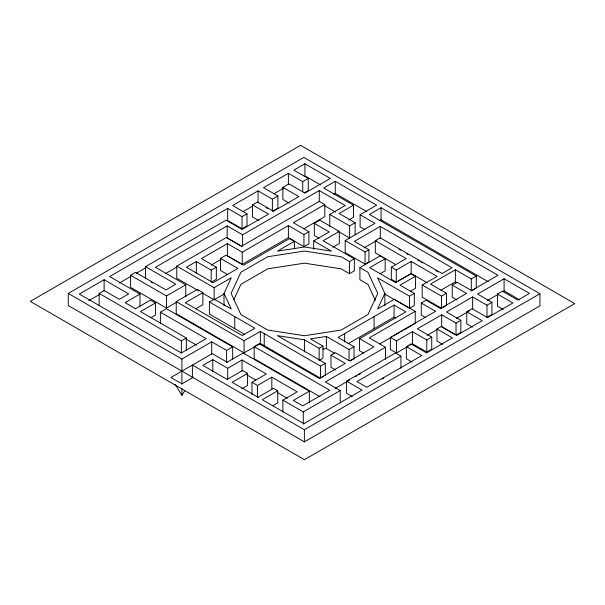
<?xml version="1.0" encoding="UTF-8"?>
<svg xmlns="http://www.w3.org/2000/svg" width="605" height="605" viewBox="0 0 605 605"><rect width="100%" height="100%" fill="white"/><g stroke="black" fill="none" stroke-linecap="round" stroke-linejoin="round"><path stroke-width="0.91" d="M224.009 305.502L224.009 293.395L231.246 277.808L214.132 287.693L176.773 266.124L176.773 278.232L198.705 290.892M233.84 299.573L240.919 284.327L267.758 268.832L304.428 263.16L341.099 268.832L349.493 273.679L354.333 270.889L354.333 258.789L323.123 240.767L339.314 231.42L339.314 243.52L332.841 247.263M384.16 293.69L409.509 308.331L414.342 305.54L414.342 293.433L409.509 296.223L377.611 277.808L384.848 293.395L377.611 308.981L394.392 299.293L415.227 311.325L415.227 323.425M175.193 384.485L181.908 395.345L184.79 390.686M68.267 293.417L303.831 157.421L539.94 293.735L539.94 305.843L304.375 441.847L68.267 305.525L68.267 293.417L181.908 359.03L211.697 341.833L226.595 350.431L232.66 346.93L232.66 359.03M99.159 305.525L99.159 293.417L104.121 290.551L119.291 299.316L128.668 293.901L104.121 279.722L79.3 294.06L181.356 352.98L206.184 338.649L160.393 312.21L160.393 323.388M227.699 208.377L227.699 220.485L242.038 228.766L247.006 225.899L247.006 213.792L242.038 216.658L227.699 208.377L109.641 276.538L139.982 294.06L139.982 306.16M272.379 199.143L272.379 211.243L277.899 208.059L277.899 195.959L272.379 199.143L258.04 190.862L232.66 205.511L247.006 213.792M304.3 192.821L308.24 190.545L308.24 178.437L302.727 181.629L288.381 173.348L263.553 187.679L277.899 195.959M289.266 203.159L282.868 199.461L282.868 187.361L288.933 183.852L304.928 193.093L330.307 178.437L304.928 163.789L293.894 170.156L308.24 178.437M176.115 302.5L166.458 308.074L130.604 287.367L130.604 275.267L135.565 272.401L165.906 289.916L175.843 284.184L145.495 266.669L145.495 278.769M145.495 266.669L226.043 220.167L242.038 229.401L268.522 214.109L252.519 204.876L252.519 216.976L258.925 220.674M252.519 204.876L257.488 202.01L273.483 211.243L298.862 196.595L282.868 187.361M88.905 300.609L99.318 294.605M119.412 283.004L130.809 276.424M136.511 273.127L145.465 267.962M243.301 211.47L252.308 206.275M273.967 193.766L283.579 188.223M329.755 226.535L329.755 214.435L345.205 205.511L319.274 190.545L242.59 234.816L227.147 225.899L155.424 267.304L185.773 284.819L185.773 296.926M176.773 266.124L226.429 237.463L241.599 246.22L319.274 201.374L324.794 204.558L324.794 216.658L303.831 228.766M165.21 273.762L176.615 267.176M139.982 294.06L125.084 302.659L135.565 308.709M211.221 270.125L211.221 282.225L216.333 279.276L216.333 267.176L211.221 270.125L196.33 261.526L186.4 267.259L213.126 282.686L237.871 268.401L220.523 258.388L220.523 270.488L227.624 274.587M227.367 243.603L227.367 255.711L242.265 264.309L288.381 237.682L303.944 246.666L308.913 243.8L308.913 231.7L303.944 234.566L288.381 225.582L242.265 252.202L227.367 243.603L201.442 258.577L216.333 267.176M364.8 229.567L360.096 226.852L360.096 214.752L376.65 205.193L335.276 181.303L323.69 187.996L353.479 205.193L353.479 217.301L348.699 220.061M220.523 258.388L226.043 255.197L243.391 265.217L289.598 238.536L294.431 241.327L294.431 248.776M135.278 308.875L150.464 300.11L155.424 302.976L155.424 315.076L150.721 317.791M211.16 265.066L220.885 259.454M333.726 194.303L335.276 193.411L366.91 211.674M130.604 275.267L166.458 295.966L185.773 284.819M324.794 204.558L293.349 222.716L308.913 231.7M155.424 302.976L140.534 311.575L186.325 338.013L186.325 350.113M176.229 301.608L244.087 340.781L260.369 331.381L320.491 366.093L320.491 378.193L260.369 343.489L244.087 352.889L176.229 313.715L176.229 301.608L197.351 289.417L202.864 292.601L202.864 304.701L195.695 308.845M160.393 312.21L166.458 308.709L232.66 346.93M319.016 238.166L314.313 235.451L314.313 223.351L319.826 220.167L339.314 231.42M353.479 205.193L339.133 213.474L355.135 222.716L355.135 234.816M202.864 292.601L185.342 302.719L242.166 335.525L254.856 328.197L209.406 301.963L209.406 314.063L244.42 334.278M294.431 241.327L277.43 251.143L304.428 246.969L331.427 251.143L313.692 240.903L313.692 249.283M313.692 240.903L329.203 231.949L314.313 223.351M209.406 301.963L214.246 299.165L231.246 308.981L224.009 293.395M202.758 293.228L214.132 299.793L223.91 294.151M329.755 214.435L349.614 225.899L355.135 222.716M457.009 300.004L452.23 297.244L452.23 285.137L457.191 282.27L471.537 290.551L498.013 275.267L381.059 207.742L369.474 214.435L476.264 276.084L476.264 288.192M395.632 264.566L375.312 252.837L375.312 240.73L380.273 237.863L442.058 273.536L451.995 267.803L380.273 226.399L354.349 241.365L368.921 249.782L368.921 261.889L365.065 264.12L345.205 252.656L345.205 240.548L374.994 223.351L360.096 214.752M379.516 220.734L381.059 219.849L488.205 281.703M99.159 293.417L181.356 340.88L186.325 338.013M364.066 247.861L376.227 240.843M345.205 240.548L365.065 252.013L368.921 249.782M375.41 300.42L367.938 284.327L359.899 279.691L359.899 267.584L367.938 272.227L377.77 293.395L367.938 314.57L341.099 330.065L304.428 335.737L267.758 330.065L240.919 314.57L231.095 293.395L240.919 272.227L267.758 256.732L304.428 251.06L341.099 256.732L349.493 261.579L354.333 258.789M359.899 267.584L380.19 255.877L385.151 258.743L385.151 270.843L380.273 273.664M385.151 258.743L369.708 267.66L395.587 282.603L411.037 273.687L415.446 276.235L415.446 288.335L410.568 291.156M251.967 394.384L251.967 382.284L266.313 374.003L242.038 359.99L227.699 368.271L212.801 359.673L202.872 365.405L227.147 379.418L242.59 370.502L247.558 373.368L247.558 385.468L241.864 388.75M192.942 377.505L181.908 383.873L170.875 377.505L212.249 353.615L227.147 362.221M427.372 282.89L411.166 273.536L396.275 282.134L391.306 279.268L391.306 267.168L406.205 258.569L375.312 240.73M320.007 396.721L254.176 358.712L254.176 346.612L259.144 343.746L319.274 378.458L345.311 363.431L330.965 355.15L330.965 367.25L335.752 370.01M391.306 267.168L396.275 270.034L411.166 261.436L437.097 276.402L422.199 285L422.199 297.108L441.506 308.255L441.506 296.148L422.199 285M415.446 276.235L400.003 285.152L414.342 293.433M247.558 373.368L232.108 382.284L258.04 397.251M319.145 348.321L322.979 346.113L322.979 358.213L319.145 360.429L319.145 348.321L304.428 339.829L277.43 335.646L325.324 363.302L325.324 375.402M363.529 353.055L359.544 350.749L359.544 338.649L405.887 311.893L394.067 305.071L338.021 337.431L354.016 346.665L354.016 358.765L350.469 360.814M476.264 276.084L471.303 278.95L455.368 269.754L430.541 284.085L446.475 293.281L446.475 305.389L442.217 307.847M251.967 382.284L257.488 385.468L271.834 377.187L297.206 391.836L282.868 400.117L282.868 412.224M347.905 343.821L394.067 317.171L395.64 318.079M440.947 290.181L455.368 281.854L456.957 282.777M330.965 355.15L335.276 352.662L349.614 360.943L373.89 346.93L359.544 338.649M425.255 317.421L421.269 315.114L421.269 303.014L426.102 300.224L440.448 308.505L466.568 293.417L452.23 285.137M272.847 405.705L277.725 402.885L277.725 390.785L262.283 399.701L303.831 423.689M320.491 366.093L325.324 363.302M322.979 346.113L310.471 338.891L326.367 336.433L349.055 349.531L354.016 346.665M415.227 311.325L369.239 337.877L385.476 347.247L385.476 359.347M441.506 296.148L446.475 293.281M408.443 346.09L396.441 353.017L390.376 349.516L390.376 337.416L435.608 311.295L421.269 303.014M379.728 343.92L391.828 336.94M393.447 336.002L399.088 332.742M400.707 331.812L402.317 330.882M403.936 329.952L414.417 323.894M472.006 290.642L475.553 288.6M322.102 377.263L323.713 376.333M309.344 402.37L309.344 391.201L293.349 400.434L302.727 405.849L329.755 390.248L254.176 346.612M385.476 347.247L325.346 381.967L340.237 390.565L340.237 402.665M390.376 337.416L396.441 340.918L412.436 331.676L426.782 339.957L431.751 337.091L431.751 349.198L426.782 352.065L412.436 343.784L410.039 345.168M456.019 323.078L456.019 335.185L460.859 332.395L460.859 320.287L456.019 323.078L441.68 314.797L417.405 328.81L431.751 337.091M486.98 305.207L486.98 317.307L491.948 314.441L491.948 302.341L486.98 305.207L472.641 296.926L446.513 312.006L460.859 320.287M503.156 309.45L497.461 306.16L497.461 294.06L502.43 291.194L517.872 300.11L529.458 293.417L504.086 278.769L477.602 294.06L491.948 302.341M352.284 396.555L346.589 393.265L346.589 381.165L395.405 352.98L400.918 356.163L400.918 368.271M412.065 362.04L406.371 358.75L406.371 346.65L411.052 343.95L426.495 352.866L452.427 337.9L436.976 328.976L436.976 341.084L442.671 344.366M436.976 328.976L441.393 326.428L456.836 335.351L482.215 320.695L466.765 311.779L466.765 323.887L472.46 327.169M466.765 311.779L472.089 308.709L487.532 317.625L512.911 302.976L497.461 294.06M335.094 388.44L349.72 379.993M355.407 376.711L357.033 375.773M358.659 374.835L360.285 373.898M427.115 335.314L436.825 329.702M456.314 318.457L469.374 310.909M487.237 300.602L497.665 294.582M502.483 291.799L504.086 290.869L519.635 299.853M282.868 400.117L303.279 411.907L340.237 390.565M400.918 356.163L356.942 381.558L366.872 387.291L421.821 355.566L406.371 346.65M382.194 379.085L383.82 378.14M192.39 377.187L192.39 365.087L304.375 429.739L539.94 293.735M322.836 349.085L326.367 348.533L334.467 353.214M320.484 184.873L304.928 175.889L304.928 163.789M324.945 205.919L335.48 212M399.02 249.321L400.646 250.266M406.356 253.555L407.982 254.501M417.76 260.142L419.394 261.088M421.019 262.026L422.653 262.971M435.691 270.495L438.141 271.91M337.703 231.118L349.614 237.999L349.614 225.899M266.011 207.568L267.599 208.483M455.225 334.724L441.68 326.904L441.68 314.797M241.781 246.447L227.147 237.999L227.147 225.899M346.589 381.165L362.04 390.081L303.279 424.007L303.279 411.907M151.084 281.998L152.687 282.921M309.344 391.201L243.142 352.98L226.595 362.539L226.595 350.431M277.725 390.785L273.483 388.334L257.488 397.568L257.488 385.468M185.743 338.951L196.368 345.084M246.893 374.896L255.794 380.031M277.559 392.6L287.383 398.272M504.086 278.769L504.086 290.869M472.641 296.926L472.641 309.026M471.303 278.95L471.303 291.058M455.368 269.754L455.368 281.854M426.782 339.957L426.782 352.065M412.436 331.676L412.436 343.784M411.166 261.436L411.166 273.536M409.509 296.223L409.509 308.331M396.441 340.918L396.441 353.017M396.275 270.034L396.275 282.134M394.067 305.071L394.067 317.171M384.848 293.395L384.848 305.502M381.059 207.742L381.059 219.849M380.273 226.399L380.273 238.499M374.071 316.612L374.071 328.712M365.065 252.013L365.065 264.12M349.493 261.579L349.493 273.679M349.055 349.531L349.055 360.701M344.638 333.605L344.638 341.984M335.276 181.303L335.276 193.411M326.367 336.433L326.367 348.533M319.274 190.545L319.274 201.715M304.428 339.829L304.428 351.928M304.375 429.739L304.375 441.847M303.944 234.566L303.944 246.666M302.727 181.629L302.727 191.868M288.381 173.348L288.381 184.517M288.381 225.582L288.381 237.682M271.834 377.187L271.834 389.287M264.219 333.605L264.219 345.712M260.369 331.381L260.369 343.489M258.04 190.862L258.04 202.962M244.087 340.781L244.087 352.889M242.59 234.816L242.59 245.985M242.265 252.202L242.265 264.309M242.038 216.658L242.038 228.766M242.038 359.99L242.038 371.16M234.785 316.612L234.785 328.712M227.699 368.271L227.699 379.441M214.132 287.693L214.132 299.793M212.801 359.673L212.801 371.772M211.697 341.833L211.697 353.94M196.33 261.526L196.33 273.626M181.908 359.03L181.908 384.167M181.908 388.289L181.908 395.345M181.356 340.88L181.356 352.98M166.458 295.966L166.458 308.074M104.121 279.722L104.121 290.899M300.572 145.321L30.25 301.388L304.428 459.679L574.75 303.612L300.572 145.321"/></g></svg>
